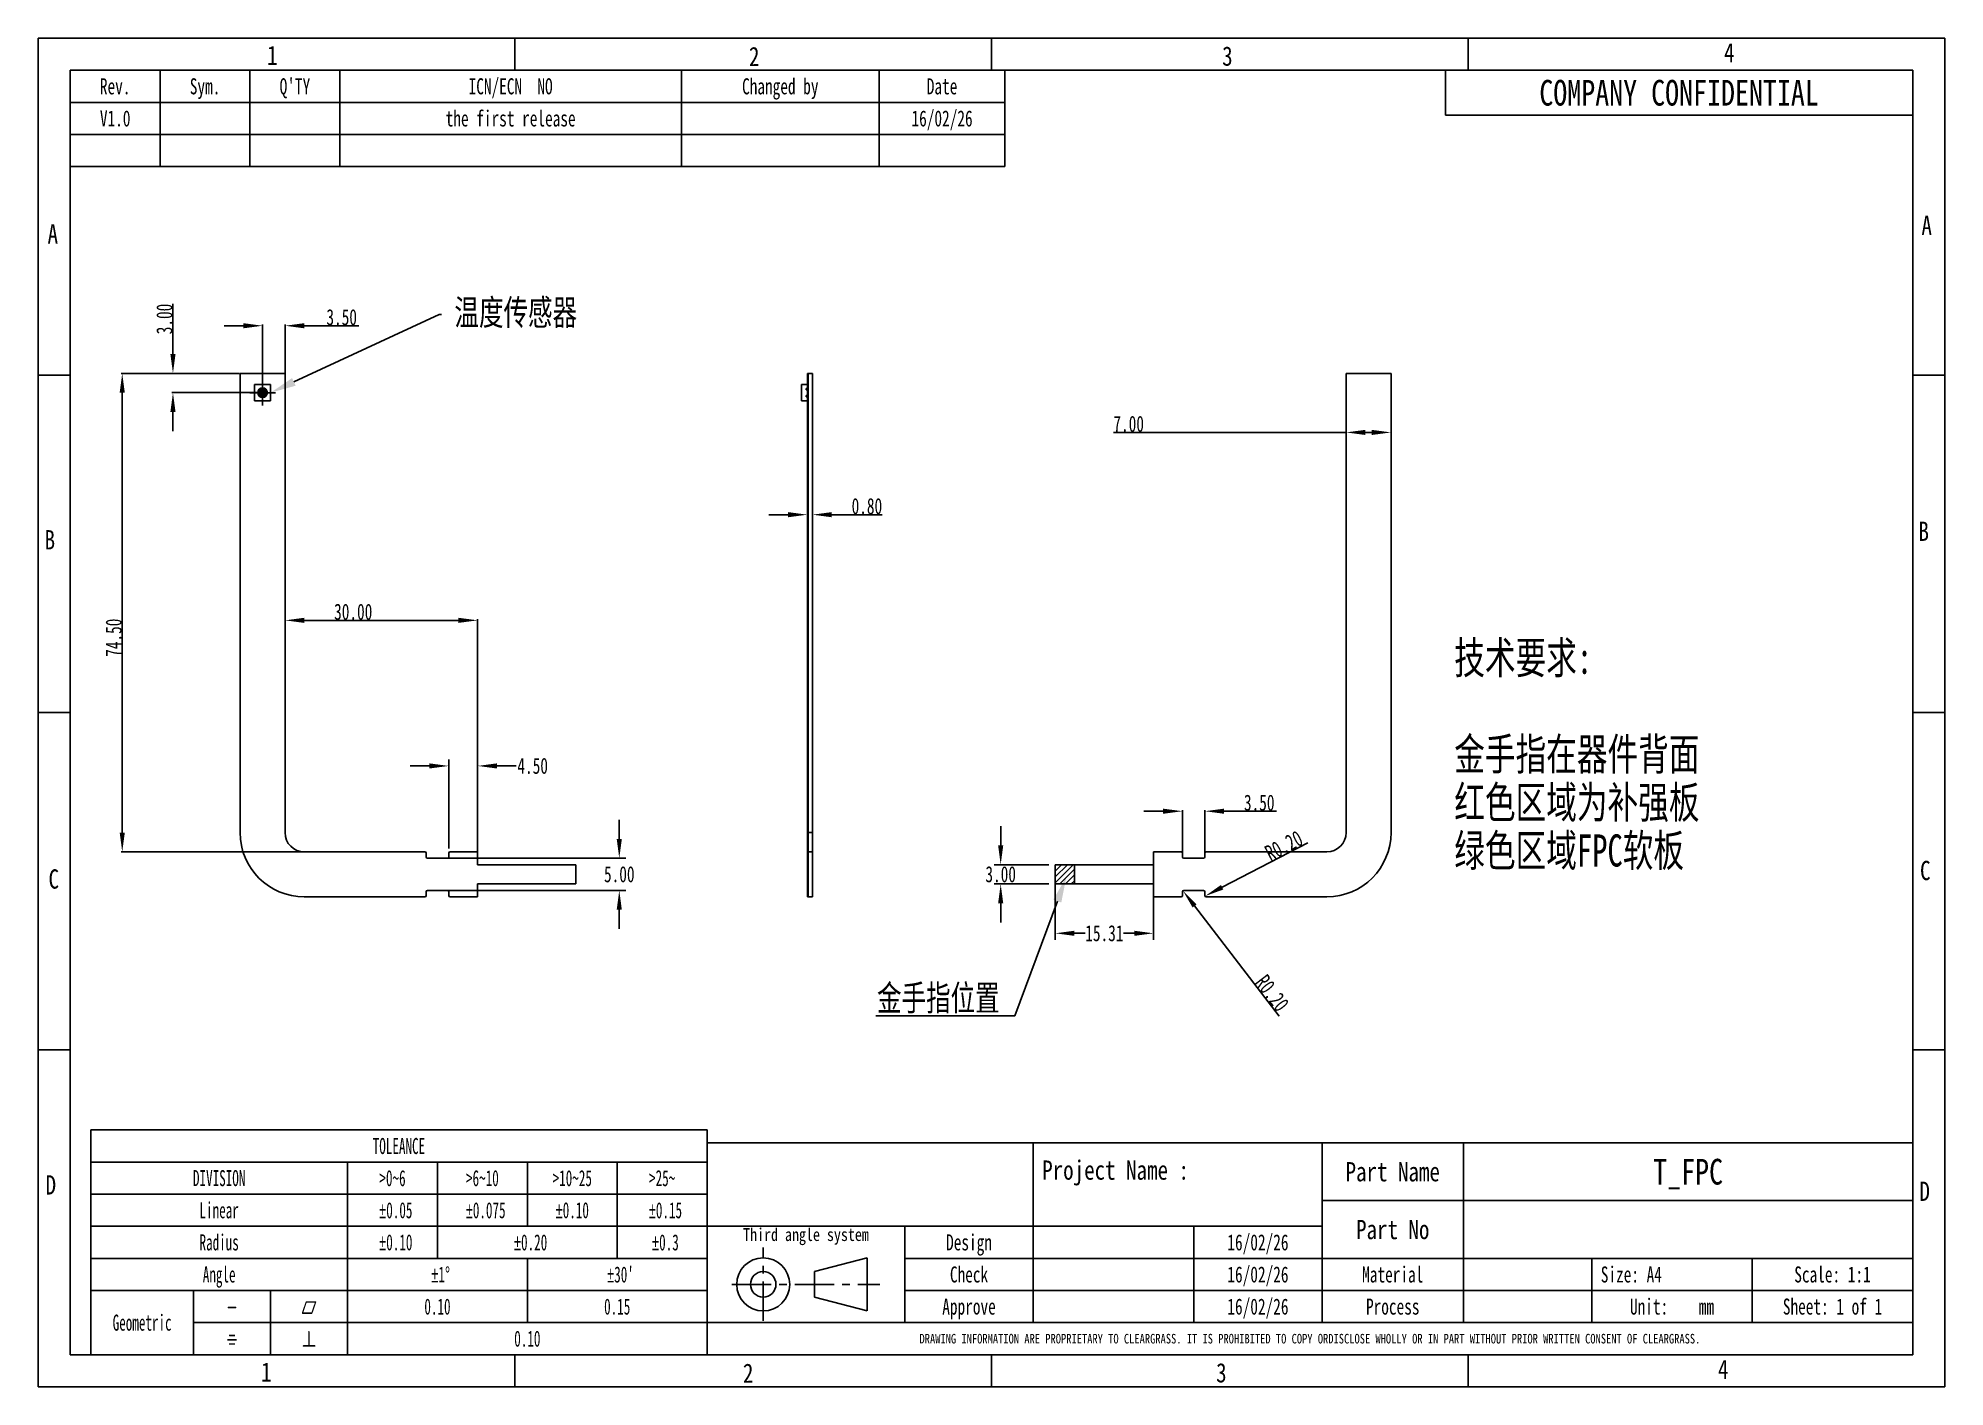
# Model space of a CAD drawing. Header units: millimetres. Extents: x 0 to 297, y 0 to 210.
import ezdxf
from ezdxf import colors
from ezdxf.entities.mleader import LeaderData, LeaderLine
from ezdxf.math import Vec2, Vec3

# ---------------------------------------------------------------- set-up
doc = ezdxf.new("R2010")
doc.units = ezdxf.units.MM
doc.header["$LTSCALE"] = 16.335
doc.header["$PDMODE"] = 3
doc.header["$PDSIZE"] = 8
doc.linetypes.add('CENTER', pattern=[0.6, 0.375, -0.075, 0.075, -0.075])
doc.layers.get('0').update_dxf_attribs({"linetype": 'CONTINUOUS'})
doc.layers.get('Defpoints').update_dxf_attribs({"linetype": 'CONTINUOUS'})
doc.layers.add('DEFAULT_1', color=7, linetype='CENTER')
doc.styles.get("Standard").update_dxf_attribs({"font": 'txt', "width": 0.7})
doc.styles.add('TEXTSTYLE_1', font='gdt', dxfattribs={"width": 0.8})
doc.styles.add('TEXTSTYLE_2', font='txt', dxfattribs={"width": 0.8})
doc.styles.add('TEXTSTYLE_3', font='txt', dxfattribs={"width": 0.6})
doc.styles.add('TEXTSTYLE_4', font='gdt', dxfattribs={"width": 0.6})
doc.dimstyles.new('DIMSTYLE_1', dxfattribs={"dimtxt": 2.5, "dimasz": 3, "dimexe": 0.18, "dimexo": 0.0625, "dimgap": 0.09, "dimtad": 1, "dimzin": 0, "dimdsep": 46, "dimtxsty": 'Standard', "dimblk": '_FILLED', "dimblk1": '_FILLED', "dimblk2": '_FILLED', "dimcen": 0.09, "dimadec": 0, "dimazin": 0, "dimtp": 0.0001, "dimtm": 0.0001, "dimtfac": 1, "dimtofl": 0, "dimtmove": 0, "dimatfit": 3, "dimldrblk": '_FILLED', "dimfxl": 1, "dimtolj": 1, "dimtzin": 0, "dimarcsym": 0})
doc.dimstyles.new('DIMSTYLE_2', dxfattribs={"dimtxt": 2.5, "dimasz": 3, "dimexe": 0.18, "dimexo": 0.0625, "dimgap": 0.09, "dimtad": 1, "dimzin": 0, "dimdsep": 46, "dimtxsty": 'Standard', "dimblk": '_FILLED', "dimblk1": '_FILLED', "dimblk2": '_FILLED', "dimcen": 0.09, "dimadec": 0, "dimazin": 0, "dimtp": 0.01, "dimtm": 0.01, "dimtfac": 1, "dimtofl": 0, "dimtmove": 0, "dimatfit": 3, "dimldrblk": '_FILLED', "dimfxl": 1, "dimtolj": 1, "dimtzin": 0, "dimarcsym": 0})
doc.dimstyles.new('DIMSTYLE_3', dxfattribs={"dimtxt": 2.5, "dimasz": 3, "dimexe": 0.18, "dimexo": 0.0625, "dimgap": 0.09, "dimtad": 1, "dimzin": 0, "dimdsep": 46, "dimtxsty": 'Standard', "dimblk": '_FILLED', "dimblk1": '_FILLED', "dimblk2": '_FILLED', "dimcen": 0.09, "dimadec": 0, "dimazin": 0, "dimtp": 0.01, "dimtm": 0.01, "dimtfac": 1, "dimtofl": 0, "dimtmove": 0, "dimatfit": 3, "dimldrblk": '_FILLED', "dimfxl": 1, "dimtolj": 1, "dimtzin": 0, "dimarcsym": 0})
doc.dimstyles.get("Standard").update_dxf_attribs({"dimtxt": 2.5, "dimasz": 3, "dimexe": 0.18, "dimexo": 0.0625, "dimgap": 0.09, "dimtad": 1, "dimzin": 0, "dimdsep": 46, "dimtxsty": 'Standard', "dimblk": '_FILLED', "dimblk1": '_FILLED', "dimblk2": '_FILLED', "dimcen": 0.09, "dimadec": 0, "dimazin": 0, "dimtol": 1, "dimtp": 0.01, "dimtm": 0.01, "dimtfac": 1, "dimtofl": 0, "dimtmove": 0, "dimatfit": 3, "dimldrblk": '_FILLED', "dimfxl": 1, "dimtolj": 1, "dimtzin": 0, "dimarcsym": 0})

# ---------------------------------------------------------------- blocks, each defined once
blk = doc.blocks.new('SYMBOL_33_BL0', base_point=(119.6, 16))
at = {"color": 7, "linetype": 'Continuous'}
for p, q in [((129.14, 20.09), (120.94, 17.95)), ((120.94, 17.95), (120.94, 13.97)), ((129.14, 20.09), (129.14, 11.83)), ((120.94, 13.97), (129.14, 11.83))]:
    blk.add_line(p, q, dxfattribs=at)
for radius in [4.13, 1.99]:
    blk.add_circle((112.94, 15.96), radius, dxfattribs=at)
at = {"layer": 'DEFAULT_1', "color": 2, "linetype": 'CENTER'}
for p, q in [((112.93, 10.29), (112.93, 21.71)), ((108.07, 15.96), (131.13, 15.96))]:
    blk.add_line(p, q, dxfattribs=at)
blk = doc.blocks.new('_FILLED')
at = {"color": 0, "linetype": 'ByBlock'}
blk.add_solid([(0, 0), (-1, 0.133), (-1, -0.133)], dxfattribs=at)
blk = doc.blocks.new('*D26')
at = {"color": 0, "linetype": 'Continuous', "lineweight": -2, "transparency": 16777216}
for p, q in [((21, 160.8), (21, 168.64)), ((31.39, 157.8), (20.82, 157.8)), ((34.89, 154.8), (20.82, 154.8)), ((21, 151.8), (21, 148.8))]:
    blk.add_line(p, q, dxfattribs=at)
at = {"layer": 'Defpoints', "color": 0, "linetype": 'Continuous', "transparency": 16777216}
for p in [(21, 157.8), (31.46, 157.8), (34.96, 154.8)]:
    blk.add_point(p, dxfattribs=at)
at = {"color": 0, "linetype": 'Continuous', "lineweight": -2, "transparency": 16777216, "xscale": 3, "yscale": 3, "zscale": 3}
for p, rotation in [((21, 157.8), 270), ((21, 154.8), 90)]:
    blk.add_blockref('_FILLED', p, dxfattribs=dict(at, rotation=rotation))
at = {"color": 0, "linetype": 'Continuous', "transparency": 16777216, "insert": (18.41, 163.89), "char_height": 2.5, "attachment_point": 1, "rotation": 90}
blk.add_mtext('\\A1;3.00', dxfattribs=at)
blk = doc.blocks.new('*D27')
at = {"color": 0, "linetype": 'Continuous', "lineweight": -2, "transparency": 16777216}
for p, q in [((31.96, 165.22), (28.96, 165.22)), ((34.96, 156.86), (34.96, 165.4)), ((38.46, 157.86), (38.46, 165.4)), ((41.46, 165.22), (49.95, 165.22))]:
    blk.add_line(p, q, dxfattribs=at)
at = {"layer": 'Defpoints', "color": 0, "linetype": 'Continuous', "transparency": 16777216}
for p in [(38.46, 165.22), (38.46, 157.8), (34.96, 156.8)]:
    blk.add_point(p, dxfattribs=at)
at = {"color": 0, "linetype": 'Continuous', "lineweight": -2, "transparency": 16777216, "xscale": 3, "yscale": 3, "zscale": 3}
blk.add_blockref('_FILLED', (34.96, 165.22), dxfattribs=at)
at = {"color": 0, "linetype": 'Continuous', "lineweight": -2, "transparency": 16777216, "xscale": 3, "yscale": 3, "zscale": 3, "rotation": 180}
blk.add_blockref('_FILLED', (38.46, 165.22), dxfattribs=at)
at = {"color": 0, "linetype": 'Continuous', "transparency": 16777216, "insert": (44.9, 167.81), "char_height": 2.5, "attachment_point": 1}
blk.add_mtext('\\A1;3.50', dxfattribs=at)
blk = doc.blocks.new('*D28')
at = {"color": 0, "linetype": 'Continuous', "lineweight": -2, "transparency": 16777216}
for p, q in [((119.82, 157.74), (119.82, 135.62)), ((120.62, 157.74), (120.62, 135.62)), ((116.82, 135.8), (113.82, 135.8)), ((123.62, 135.8), (131.47, 135.8))]:
    blk.add_line(p, q, dxfattribs=at)
at = {"layer": 'Defpoints', "color": 0, "linetype": 'Continuous', "transparency": 16777216}
for p in [(119.82, 157.8), (120.62, 157.8), (120.62, 135.8)]:
    blk.add_point(p, dxfattribs=at)
at = {"color": 0, "linetype": 'Continuous', "lineweight": -2, "transparency": 16777216, "xscale": 3, "yscale": 3, "zscale": 3}
blk.add_blockref('_FILLED', (119.82, 135.8), dxfattribs=at)
at = {"color": 0, "linetype": 'Continuous', "lineweight": -2, "transparency": 16777216, "xscale": 3, "yscale": 3, "zscale": 3, "rotation": 180}
blk.add_blockref('_FILLED', (120.62, 135.8), dxfattribs=at)
at = {"color": 0, "linetype": 'Continuous', "transparency": 16777216, "insert": (126.71, 138.39), "char_height": 2.5, "attachment_point": 1}
blk.add_mtext('\\A1;0.80', dxfattribs=at)
blk = doc.blocks.new('*D29')
at = {"color": 0, "linetype": 'Continuous', "lineweight": -2, "transparency": 16777216}
for p, q in [((175.23, 89.63), (172.23, 89.63)), ((178.23, 83.16), (178.23, 89.81)), ((181.73, 83.16), (181.73, 89.81)), ((184.73, 89.63), (192.87, 89.63))]:
    blk.add_line(p, q, dxfattribs=at)
at = {"layer": 'Defpoints', "color": 0, "linetype": 'Continuous', "transparency": 16777216}
for p in [(181.73, 89.63), (178.23, 83.1), (181.73, 83.1)]:
    blk.add_point(p, dxfattribs=at)
at = {"color": 0, "linetype": 'Continuous', "lineweight": -2, "transparency": 16777216, "xscale": 3, "yscale": 3, "zscale": 3}
blk.add_blockref('_FILLED', (178.23, 89.63), dxfattribs=at)
at = {"color": 0, "linetype": 'Continuous', "lineweight": -2, "transparency": 16777216, "xscale": 3, "yscale": 3, "zscale": 3, "rotation": 180}
blk.add_blockref('_FILLED', (181.73, 89.63), dxfattribs=at)
at = {"color": 0, "linetype": 'Continuous', "transparency": 16777216, "insert": (187.82, 92.22), "char_height": 2.5, "attachment_point": 1}
blk.add_mtext('\\A1;3.50', dxfattribs=at)
blk = doc.blocks.new('*D30')
at = {"color": 0, "linetype": 'Continuous', "lineweight": -2, "transparency": 16777216}
blk.add_line((197.78, 84.72), (184.42, 77.79), dxfattribs=at)
at = {"layer": 'Defpoints', "color": 0, "linetype": 'Continuous', "transparency": 16777216}
for p in [(181.76, 76.41), (181.93, 76.5)]:
    blk.add_point(p, dxfattribs=at)
at = {"color": 0, "linetype": 'Continuous', "lineweight": -2, "transparency": 16777216, "xscale": 3, "yscale": 3, "zscale": 3, "rotation": 207.4189613525185}
blk.add_blockref('_FILLED', (181.76, 76.41), dxfattribs=at)
at = {"color": 0, "linetype": 'Continuous', "transparency": 16777216, "insert": (190.81, 84.02), "char_height": 2.5, "attachment_point": 1, "rotation": 27.419}
blk.add_mtext('\\A1;R0.20', dxfattribs=at)
blk = doc.blocks.new('*D31')
at = {"color": 0, "linetype": 'Continuous', "lineweight": -2, "transparency": 16777216}
blk.add_line((193.32, 57.7), (180.14, 74.88), dxfattribs=at)
at = {"layer": 'Defpoints', "color": 0, "linetype": 'Continuous', "transparency": 16777216}
for p in [(178.31, 77.26), (178.43, 77.1)]:
    blk.add_point(p, dxfattribs=at)
at = {"color": 0, "linetype": 'Continuous', "lineweight": -2, "transparency": 16777216, "xscale": 3, "yscale": 3, "zscale": 3, "rotation": 127.4973600163786}
blk.add_blockref('_FILLED', (178.31, 77.26), dxfattribs=at)
at = {"color": 0, "linetype": 'Continuous', "transparency": 16777216, "insert": (191.41, 64.44), "char_height": 2.5, "attachment_point": 1, "rotation": 307.4974}
blk.add_mtext('\\A1;R0.20', dxfattribs=at)
blk = doc.blocks.new('*D34')
at = {"color": 0, "linetype": 'Continuous', "lineweight": -2, "transparency": 16777216}
for p, q in [((203.73, 157.74), (203.73, 148.43)), ((210.73, 157.74), (210.73, 148.43)), ((203.73, 148.61), (167.49, 148.61)), ((207.73, 148.61), (206.73, 148.61))]:
    blk.add_line(p, q, dxfattribs=at)
at = {"layer": 'Defpoints', "color": 0, "linetype": 'Continuous', "transparency": 16777216}
for p in [(203.73, 157.8), (210.73, 157.8), (210.73, 148.61)]:
    blk.add_point(p, dxfattribs=at)
at = {"color": 0, "linetype": 'Continuous', "lineweight": -2, "transparency": 16777216, "xscale": 3, "yscale": 3, "zscale": 3, "rotation": 180}
blk.add_blockref('_FILLED', (203.73, 148.61), dxfattribs=at)
at = {"color": 0, "linetype": 'Continuous', "lineweight": -2, "transparency": 16777216, "xscale": 3, "yscale": 3, "zscale": 3}
blk.add_blockref('_FILLED', (210.73, 148.61), dxfattribs=at)
at = {"color": 0, "linetype": 'Continuous', "transparency": 16777216, "insert": (172.25, 151.2), "char_height": 2.5, "attachment_point": 3}
blk.add_mtext('\\A1;7.00', dxfattribs=at)
blk = doc.blocks.new('*D35')
at = {"color": 0, "linetype": 'Continuous', "lineweight": -2, "transparency": 16777216}
for p, q in [((38.46, 86.36), (38.46, 119.53)), ((41.46, 119.35), (65.46, 119.35)), ((68.46, 83.36), (68.46, 119.53))]:
    blk.add_line(p, q, dxfattribs=at)
at = {"layer": 'Defpoints', "color": 0, "linetype": 'Continuous', "transparency": 16777216}
for p in [(68.46, 119.35), (38.46, 86.3), (68.46, 83.3)]:
    blk.add_point(p, dxfattribs=at)
at = {"color": 0, "linetype": 'Continuous', "lineweight": -2, "transparency": 16777216, "xscale": 3, "yscale": 3, "zscale": 3, "rotation": 180}
blk.add_blockref('_FILLED', (38.46, 119.35), dxfattribs=at)
at = {"color": 0, "linetype": 'Continuous', "lineweight": -2, "transparency": 16777216, "xscale": 3, "yscale": 3, "zscale": 3}
blk.add_blockref('_FILLED', (68.46, 119.35), dxfattribs=at)
at = {"color": 0, "linetype": 'Continuous', "transparency": 16777216, "insert": (49.08, 121.94), "char_height": 2.5, "attachment_point": 2}
blk.add_mtext('\\A1;30.00', dxfattribs=at)
blk = doc.blocks.new('*D36')
at = {"color": 0, "linetype": 'Continuous', "lineweight": -2, "transparency": 16777216}
for p, q in [((31.39, 157.8), (12.92, 157.8)), ((13.1, 154.8), (13.1, 86.3)), ((41.39, 83.3), (12.92, 83.3))]:
    blk.add_line(p, q, dxfattribs=at)
at = {"layer": 'Defpoints', "color": 0, "linetype": 'Continuous', "transparency": 16777216}
for p in [(31.46, 157.8), (13.1, 83.3), (41.46, 83.3)]:
    blk.add_point(p, dxfattribs=at)
at = {"color": 0, "linetype": 'Continuous', "lineweight": -2, "transparency": 16777216, "xscale": 3, "yscale": 3, "zscale": 3}
for p, rotation in [((13.1, 157.8), 90), ((13.1, 83.3), 270)]:
    blk.add_blockref('_FILLED', p, dxfattribs=dict(at, rotation=rotation))
at = {"color": 0, "linetype": 'Continuous', "transparency": 16777216, "insert": (10.51, 116.64), "char_height": 2.5, "attachment_point": 2, "rotation": 90}
blk.add_mtext('\\A1;74.50', dxfattribs=at)
blk = doc.blocks.new('*D38')
at = {"color": 2, "lineweight": -2, "transparency": 16777216}
for p, q in [((149.93, 84.3), (149.93, 87.3)), ((157.42, 81.3), (148.93, 81.3)), ((157.42, 78.3), (148.93, 78.3)), ((149.93, 75.3), (149.93, 72.3))]:
    blk.add_line(p, q, dxfattribs=at)
at = {"layer": 'Defpoints', "color": 0, "transparency": 16777216}
for p in [(158.42, 81.3), (149.93, 78.3), (158.42, 78.3)]:
    blk.add_point(p, dxfattribs=at)
at = {"color": 2, "lineweight": -2, "transparency": 16777216, "xscale": 3, "yscale": 3, "zscale": 3}
for p, rotation in [((149.93, 81.3), 270), ((149.93, 78.3), 90)]:
    blk.add_blockref('_FILLED', p, dxfattribs=dict(at, rotation=rotation))
at = {"color": 2, "transparency": 16777216, "insert": (149.93, 79.8), "char_height": 2.5, "attachment_point": 5}
blk.add_mtext('\\A1;3.00', dxfattribs=at)
blk = doc.blocks.new('*D39')
at = {"color": 2, "lineweight": -2, "transparency": 16777216}
for p, q in [((60.96, 96.68), (57.96, 96.68)), ((63.96, 83.8), (63.96, 97.68)), ((68.46, 83.8), (68.46, 97.68)), ((71.46, 96.68), (74.46, 96.68))]:
    blk.add_line(p, q, dxfattribs=at)
at = {"layer": 'Defpoints', "color": 0, "transparency": 16777216}
for p in [(68.46, 96.68), (63.96, 82.8), (68.46, 82.8)]:
    blk.add_point(p, dxfattribs=at)
at = {"color": 2, "lineweight": -2, "transparency": 16777216, "xscale": 3, "yscale": 3, "zscale": 3}
blk.add_blockref('_FILLED', (63.96, 96.68), dxfattribs=at)
at = {"color": 2, "lineweight": -2, "transparency": 16777216, "xscale": 3, "yscale": 3, "zscale": 3, "rotation": 180}
blk.add_blockref('_FILLED', (68.46, 96.68), dxfattribs=at)
at = {"color": 2, "transparency": 16777216, "insert": (77.03, 96.68), "char_height": 2.5, "attachment_point": 5}
blk.add_mtext('\\A1;4.50', dxfattribs=at)
blk = doc.blocks.new('*D40')
at = {"color": 2, "lineweight": -2, "transparency": 16777216}
for p, q in [((90.52, 85.3), (90.52, 88.3)), ((63.21, 82.3), (91.52, 82.3)), ((63.21, 77.3), (91.52, 77.3)), ((90.52, 74.3), (90.52, 71.3))]:
    blk.add_line(p, q, dxfattribs=at)
at = {"layer": 'Defpoints', "color": 0, "transparency": 16777216}
for p in [(62.21, 82.3), (62.21, 77.3), (90.52, 77.3)]:
    blk.add_point(p, dxfattribs=at)
at = {"color": 2, "lineweight": -2, "transparency": 16777216, "xscale": 3, "yscale": 3, "zscale": 3}
for p, rotation in [((90.52, 82.3), 270), ((90.52, 77.3), 90)]:
    blk.add_blockref('_FILLED', p, dxfattribs=dict(at, rotation=rotation))
at = {"color": 2, "transparency": 16777216, "insert": (90.52, 79.8), "char_height": 2.5, "attachment_point": 5}
blk.add_mtext('\\A1;5.00', dxfattribs=at)
blk = doc.blocks.new('*D41')
at = {"color": 2, "lineweight": -2, "transparency": 16777216}
for p, q in [((158.42, 78.8), (158.42, 69.62)), ((173.73, 78.8), (173.73, 69.62)), ((161.42, 70.62), (163.07, 70.62)), ((170.73, 70.62), (169.08, 70.62))]:
    blk.add_line(p, q, dxfattribs=at)
at = {"layer": 'Defpoints', "color": 0, "transparency": 16777216}
for p in [(158.42, 79.8), (173.73, 79.8), (173.73, 70.62)]:
    blk.add_point(p, dxfattribs=at)
at = {"color": 2, "lineweight": -2, "transparency": 16777216, "xscale": 3, "yscale": 3, "zscale": 3, "rotation": 180}
blk.add_blockref('_FILLED', (158.42, 70.62), dxfattribs=at)
at = {"color": 2, "lineweight": -2, "transparency": 16777216, "xscale": 3, "yscale": 3, "zscale": 3}
blk.add_blockref('_FILLED', (173.73, 70.62), dxfattribs=at)
at = {"color": 2, "transparency": 16777216, "insert": (166.08, 70.62), "char_height": 2.5, "attachment_point": 5}
blk.add_mtext('\\A1;15.31', dxfattribs=at)

msp = doc.modelspace()

# ---------------------------------------------------------------- hatches: boundary and pattern name
h = msp.add_hatch()
h.set_pattern_fill('ANSI31', color=256, scale=0.2)
h.paths.add_polyline_path([(161.419, 81.298), (158.419, 81.298), (158.419, 78.298), (161.419, 78.298)])

# ---------------------------------------------------------------- linework, layer by layer
at = {"color": 2, "linetype": 'Continuous'}
for p, q in [((0, 0), (0, 210)), ((0, 210), (297, 210)), ((297, 0), (297, 210)), ((5, 205), (150.6, 205)), ((5, 205), (5, 190)), ((19, 205), (19, 190)), ((33, 205), (33, 190)), ((47, 205), (47, 190)), ((100.2, 205), (100.2, 190)), ((131, 205), (131, 190)), ((150.6, 205), (150.6, 190)), ((219.2, 205), (292, 205)), ((219.2, 205), (219.2, 198)), ((292, 205), (292, 198)), ((5, 200), (150.6, 200)), ((219.2, 198), (292, 198)), ((5, 195), (150.6, 195)), ((5, 190), (150.6, 190)), ((0, 157.5), (5, 157.5)), ((292, 157.5), (297, 157.5)), ((0, 105), (5, 105)), ((292, 105), (297, 105)), ((0, 52.5), (5, 52.5)), ((292, 52.5), (297, 52.5)), ((8.2, 40), (104.2, 40)), ((8.2, 40), (8.2, 5)), ((104.2, 40), (104.2, 5)), ((104.2, 38), (292, 38)), ((104.2, 38), (104.2, 5)), ((155, 38), (155, 10)), ((200, 38), (200, 10)), ((222, 38), (222, 10)), ((292, 38), (292, 5)), ((8.2, 35), (104.2, 35)), ((48.2, 35), (48.2, 5)), ((62.2, 35), (62.2, 20)), ((76.2, 35), (76.2, 25)), ((90.2, 35), (90.2, 20)), ((8.2, 30), (104.2, 30)), ((200, 29), (292, 29)), ((8.2, 25), (104.2, 25)), ((104.2, 25), (200, 25)), ((135, 25), (135, 10)), ((180, 25), (180, 10)), ((8.2, 20), (104.2, 20)), ((76.2, 20), (76.2, 10)), ((135, 20), (292, 20)), ((242, 20), (242, 10)), ((267, 20), (267, 10)), ((8.2, 15), (104.2, 15)), ((24.2, 15), (24.2, 5)), ((36.2, 15), (36.2, 5)), ((135, 15), (292, 15)), ((24.2, 10), (104.2, 10)), ((104.2, 10), (292, 10)), ((8.2, 5), (104.2, 5)), ((104.2, 5), (292, 5)), ((0, 0), (297, 0))]:
    msp.add_line(p, q, dxfattribs=at)
at = {"color": 7, "linetype": 'Continuous'}
for p, q in [((74.25, 205), (74.25, 210)), ((148.5, 205), (148.5, 210)), ((222.75, 205), (222.75, 210)), ((5, 205), (5, 5)), ((5, 205), (292, 205)), ((292, 205), (292, 5)), ((120.621, 157.798), (119.821, 157.798)), ((119.921, 76.298), (119.921, 157.798)), ((120.621, 76.298), (120.621, 157.798)), ((33.706, 155.248), (33.706, 155.448)), ((33.706, 155.448), (33.707, 155.448)), ((33.707, 155.248), (33.706, 155.248)), ((33.707, 156.048), (33.707, 153.548)), ((36.207, 156.048), (33.707, 156.048)), ((34.082, 156.048), (34.082, 156.049)), ((34.082, 156.049), (34.332, 156.049)), ((34.332, 156.049), (34.332, 156.048)), ((34.582, 156.048), (34.582, 156.049)), ((34.582, 156.049), (34.832, 156.049)), ((34.832, 156.049), (34.832, 156.048)), ((35.082, 156.048), (35.082, 156.049)), ((35.082, 156.049), (35.332, 156.049)), ((35.332, 156.049), (35.332, 156.048)), ((35.582, 156.048), (35.582, 156.049)), ((35.582, 156.049), (35.832, 156.049)), ((35.832, 156.049), (35.832, 156.048)), ((36.207, 156.048), (36.207, 153.548)), ((36.207, 155.448), (36.208, 155.448)), ((36.208, 155.248), (36.207, 155.248)), ((36.208, 155.448), (36.208, 155.248)), ((118.921, 156.048), (118.921, 153.548)), ((119.821, 156.048), (118.921, 156.048)), ((119.621, 156.049), (119.621, 156.048)), ((119.621, 156.049), (119.821, 156.049)), ((119.621, 155.448), (119.621, 155.248)), ((119.721, 155.448), (119.621, 155.448)), ((119.721, 155.248), (119.621, 155.248)), ((119.721, 155.448), (119.721, 155.248)), ((33.706, 154.148), (33.706, 154.348)), ((33.706, 154.348), (33.707, 154.348)), ((33.707, 154.148), (33.706, 154.148)), ((36.207, 153.548), (33.707, 153.548)), ((34.082, 153.547), (34.082, 153.548)), ((34.332, 153.547), (34.082, 153.547)), ((34.332, 153.548), (34.332, 153.547)), ((34.582, 153.547), (34.582, 153.548)), ((34.832, 153.547), (34.582, 153.547)), ((34.832, 153.548), (34.832, 153.547)), ((35.082, 153.547), (35.082, 153.548)), ((35.332, 153.547), (35.082, 153.547)), ((35.332, 153.548), (35.332, 153.547)), ((35.582, 153.547), (35.582, 153.548)), ((35.832, 153.547), (35.582, 153.547)), ((35.832, 153.548), (35.832, 153.547)), ((36.207, 154.348), (36.208, 154.348)), ((36.208, 154.148), (36.207, 154.148)), ((36.208, 154.348), (36.208, 154.148)), ((119.821, 153.548), (118.921, 153.548)), ((119.621, 154.348), (119.621, 154.148)), ((119.721, 154.348), (119.621, 154.348)), ((119.721, 154.148), (119.621, 154.148)), ((119.621, 153.548), (119.621, 153.547)), ((119.621, 153.547), (119.821, 153.547)), ((119.721, 154.348), (119.721, 154.148)), ((120.621, 86.298), (119.821, 86.298)), ((120.621, 83.298), (119.821, 83.298)), ((119.921, 81.298), (119.821, 81.298)), ((119.921, 78.298), (119.821, 78.298)), ((120.621, 76.298), (119.821, 76.298)), ((5, 5), (292, 5)), ((74.25, 0), (74.25, 5)), ((148.5, 0), (148.5, 5)), ((222.75, 0), (222.75, 5))]:
    msp.add_line(p, q, dxfattribs=at)
at = {"color": 3, "linetype": 'Continuous'}
for p, q in [((31.457, 157.798), (31.457, 86.298)), ((38.457, 157.798), (31.457, 157.798)), ((38.457, 86.298), (38.457, 157.798)), ((119.821, 83.31), (119.821, 157.798)), ((60.257, 83.298), (41.457, 83.298)), ((68.457, 83.298), (64.157, 83.298)), ((68.457, 81.298), (68.457, 83.298)), ((119.821, 76.298), (119.821, 83.298)), ((60.457, 82.498), (60.457, 83.098)), ((63.757, 82.298), (60.657, 82.298)), ((63.957, 83.098), (63.957, 82.498)), ((68.457, 81.298), (83.771, 81.298)), ((83.771, 81.298), (83.771, 78.298)), ((158.419, 81.298), (173.733, 81.298)), ((158.419, 81.298), (158.419, 78.298)), ((60.657, 77.298), (63.757, 77.298)), ((68.457, 78.298), (83.771, 78.298)), ((68.457, 76.298), (68.457, 78.298)), ((158.419, 78.298), (173.733, 78.298)), ((41.457, 76.298), (60.257, 76.298)), ((60.457, 76.498), (60.457, 77.098)), ((63.957, 77.098), (63.957, 76.498)), ((64.157, 76.298), (68.457, 76.298))]:
    msp.add_line(p, q, dxfattribs=at)
at = {"color": 1, "linetype": 'Continuous'}
for p, q in [((203.733, 86.298), (203.733, 157.798)), ((203.733, 157.798), (210.733, 157.798)), ((210.733, 157.798), (210.733, 86.298)), ((173.733, 83.298), (178.033, 83.298)), ((173.733, 76.298), (173.733, 83.298)), ((181.933, 83.298), (200.733, 83.298)), ((178.233, 83.098), (178.233, 82.498)), ((178.433, 82.298), (181.533, 82.298)), ((181.733, 82.498), (181.733, 83.098)), ((181.533, 77.298), (178.433, 77.298)), ((178.033, 76.298), (173.733, 76.298)), ((178.233, 77.098), (178.233, 76.498)), ((181.733, 76.498), (181.733, 77.098)), ((200.733, 76.298), (181.933, 76.298))]:
    msp.add_line(p, q, dxfattribs=at)
at = {"color": 40, "linetype": 'Continuous'}
msp.add_line((161.419, 78.298), (161.419, 81.298), dxfattribs=at)
at = {"color": 7, "linetype": 'Continuous'}
for radius in [0.75, 0.609, 0.426, 0.284]:
    msp.add_circle((34.957, 154.798), radius, dxfattribs=at)
at = {"color": 3, "linetype": 'Continuous'}
for centre, radius, start, end in [((41.457, 86.298), 10, 180, 270), ((41.457, 86.298), 3, 180, 270), ((60.257, 83.098), 0.2, 0, 90), ((64.157, 83.098), 0.2, 90, 180), ((60.657, 82.498), 0.2, 180, 270), ((63.757, 82.498), 0.2, 270, 0), ((60.657, 77.098), 0.2, 90, 180), ((63.757, 77.098), 0.2, 0, 90), ((60.257, 76.498), 0.2, 270, 0), ((64.157, 76.498), 0.2, 180, 270)]:
    msp.add_arc(centre, radius, start, end, dxfattribs=at)
at = {"color": 1, "linetype": 'Continuous'}
for centre, radius, start, end in [((200.733, 86.298), 10, 270, 0), ((200.733, 86.298), 3, 270, 0), ((178.033, 83.098), 0.2, 0, 90), ((181.933, 83.098), 0.2, 90, 180), ((178.433, 82.498), 0.2, 180, 270), ((181.533, 82.498), 0.2, 270, 0), ((178.433, 77.098), 0.2, 90, 180), ((181.533, 77.098), 0.2, 0, 90), ((178.033, 76.498), 0.2, 270, 0), ((181.933, 76.498), 0.2, 180, 270)]:
    msp.add_arc(centre, radius, start, end, dxfattribs=at)
at = {"layer": 'DEFAULT_1', "color": 1, "linetype": 'CENTER'}
for q in [(32.957, 154.798), (34.957, 156.798), (34.957, 152.798), (36.957, 154.798)]:
    msp.add_line((34.957, 154.798), q, dxfattribs=at)

# ---------------------------------------------------------------- block references
at = {"color": 2, "linetype": 'Continuous'}
msp.add_blockref('SYMBOL_33_BL0', (119.6, 16), dxfattribs=at)

# ---------------------------------------------------------------- texts
at = {"color": 2, "linetype": 'Continuous', "line_spacing_factor": 0.9}
for s, insert, char_height, width, attachment_point, style in [('1', (35.662, 208.827), 3, 2.4, 1, 'TEXTSTYLE_2'), ('2', (110.721, 208.641), 3, 2.4, 1, 'TEXTSTYLE_2'), ('3', (184.428, 208.711), 3, 2.4, 1, 'TEXTSTYLE_2'), ('4', (262.593, 209.245), 3, 2.4, 1, 'TEXTSTYLE_2'), ('COMPANY CONFIDENTIAL', (255.6, 203.5), 4, 64, 2, 'TEXTSTYLE_2'), ('A', (293.354, 182.348), 3, 2.4, 1, 'TEXTSTYLE_2'), ('A', (1.47, 181.021), 3, 2.4, 1, 'TEXTSTYLE_2'), ('B', (292.893, 134.718), 3, 2.4, 1, 'TEXTSTYLE_2'), ('B', (1.009, 133.391), 3, 2.4, 1, 'TEXTSTYLE_2'), ('C', (1.621, 80.578), 3, 2.4, 1, 'TEXTSTYLE_2'), ('C', (293.135, 81.906), 3, 2.4, 1, 'TEXTSTYLE_2'), ('TOLEANCE', (56.2, 38.75), 2.5, 12, 2, 'TEXTSTYLE_3'), ('D', (1.16, 32.948), 3, 2.4, 1, 'TEXTSTYLE_2'), ('DIVISION', (28.2, 33.75), 2.5, 12, 2, 'TEXTSTYLE_3'), ('>0~6 ', (55.2, 33.75), 2.5, 7.5, 2, 'TEXTSTYLE_3'), ('>6~10', (69.2, 33.75), 2.5, 7.5, 2, 'TEXTSTYLE_3'), ('>10~25', (83.2, 33.75), 2.5, 9, 2, 'TEXTSTYLE_3'), ('>25~', (97.2, 33.75), 2.5, 6, 2, 'TEXTSTYLE_3'), ('Project Name :\\P                  ', (156.4, 35.25), 3, 43.2, 1, 'TEXTSTYLE_2'), ('Part Name', (211, 35), 3, 21.6, 2, 'TEXTSTYLE_2'), ('T_FPC', (257, 35.5), 4, 16, 2, 'TEXTSTYLE_2'), ('D', (293.044, 31.96), 3, 2.4, 1, 'TEXTSTYLE_2'), ('Linear', (28.2, 28.75), 2.5, 9, 2, 'TEXTSTYLE_3'), (' \\Fgdt;{\\Fgdt;`}\\Ftxt;0.05', (55.2, 28.75), 2.5, 10.41667, 2, 'TEXTSTYLE_3'), (' \\Fgdt;{\\Fgdt;`}\\Ftxt;0.075', (69.2, 28.75), 2.5, 11.91667, 2, 'TEXTSTYLE_3'), ('{\\Fgdt;`}\\Ftxt;0.10 ', (83.2, 28.75), 2.5, 10.41667, 2, 'TEXTSTYLE_4'), (' \\Fgdt;{\\Fgdt;`}\\Ftxt;0.15', (97.2, 28.75), 2.5, 10.41667, 2, 'TEXTSTYLE_3'), ('Radius', (28.2, 23.75), 2.5, 9, 2, 'TEXTSTYLE_3'), ('Third angle system', (119.6, 24.71), 2, 28.8, 2, 'TEXTSTYLE_2'), ('Part No', (211, 26), 3, 16.8, 2, 'TEXTSTYLE_2'), (' \\Fgdt;{\\Fgdt;`}\\Ftxt;0.10', (55.2, 23.75), 2.5, 10.41667, 2, 'TEXTSTYLE_3'), (' \\Fgdt;{\\Fgdt;`}\\Ftxt;0.20', (76.2, 23.75), 2.5, 10.41667, 2, 'TEXTSTYLE_3'), (' \\Fgdt;{\\Fgdt;`}\\Ftxt;0.3', (97.2, 23.75), 2.5, 8.91667, 2, 'TEXTSTYLE_3'), ('Angle', (28.2, 18.75), 2.5, 7.5, 2, 'TEXTSTYLE_3'), (' \\Fgdt;{\\Fgdt;`}\\Ftxt;1\\Fgdt;{\\Fgdt;~}', (62.2, 18.75), 2.5, 7.58333, 2, 'TEXTSTYLE_3'), (" \\Fgdt;{\\Fgdt;`}\\Ftxt;30'", (90.2, 18.75), 2.5, 8.91667, 2, 'TEXTSTYLE_3'), ('{\\Fgdt;u}\\Ftxt; ', (30.2, 13.75), 2.5, 7.54167, 2, 'TEXTSTYLE_4'), ('{\\Fgdt;c}', (42.2, 13.75), 2.5, 6.14583, 2, 'TEXTSTYLE_1'), ('0.10', (62.2, 13.75), 2.5, 6, 2, 'TEXTSTYLE_3'), ('0.15', (90.2, 13.75), 2.5, 6, 2, 'TEXTSTYLE_3'), ('Geometric', (16.2, 11.25), 2.5, 13.5, 2, 'TEXTSTYLE_3'), ('{\\Fgdt;i}', (30.2, 8.75), 2.5, 6.04167, 2, 'TEXTSTYLE_4'), ('{\\Fgdt;b}', (42.2, 8.75), 2.5, 6.04167, 2, 'TEXTSTYLE_1'), ('0.10', (76.2, 8.75), 2.5, 6, 2, 'TEXTSTYLE_3'), ('DRAWING INFORMATION ARE PROPRIETARY TO CLEARGRASS. IT IS PROHIBITED TO COPY ORDISCLOSE WHOLLY OR IN PART WITHOUT PRIOR WRITTEN CONSENT OF CLEARGRASS.', (198.1, 8.25), 1.5, 178.8, 2, 'TEXTSTYLE_2'), ('1', (34.722, 3.812), 3, 2.4, 1, 'TEXTSTYLE_2'), ('2', (109.781, 3.626), 3, 2.4, 1, 'TEXTSTYLE_2'), ('3', (183.488, 3.696), 3, 2.4, 1, 'TEXTSTYLE_2'), ('4', (261.653, 4.23), 3, 2.4, 1, 'TEXTSTYLE_2')]:
    msp.add_mtext(s, dxfattribs=dict(at, insert=insert, char_height=char_height, width=width, attachment_point=attachment_point, style=style))
for s, insert, char_height, width, attachment_point in [('Rev.', (12, 203.75), 2.5, 7, 2), ('Sym.', (26, 203.75), 2.5, 7, 2), ("Q'TY", (40, 203.75), 2.5, 7, 2), ('ICN/ECN  NO', (73.6, 203.75), 2.5, 19.25, 2), ('Changed by', (115.6, 203.75), 2.5, 17.5, 2), ('Date', (140.8, 203.75), 2.5, 7, 2), ('V1.0 ', (12, 198.75), 2.5, 8.75, 2), ('the first release', (73.6, 198.75), 2.5, 29.75, 2), ('16/02/26 ', (140.8, 198.75), 2.5, 15.75, 2), ('{\\fSimSun|b0|i0|c134|p2;技术要求}:\\P \\P{\\fSimSun|b0|i0|c134|p2;金手指在器件背面\\P红色区域为补强板\\P绿色区域FPC软板}', (220.584, 116.025), 5, 60.62028, 1), ('Design', (145, 23.75), 2.5, 10.5, 2), ('16/02/26 ', (190, 23.75), 2.5, 15.75, 2), ('Check', (145, 18.75), 2.5, 8.75, 2), ('16/02/26  ', (190, 18.75), 2.5, 17.5, 2), ('Material', (211, 18.75), 2.5, 14, 2), ('Size: A4', (243.4, 18.75), 2.5, 14, 1), ('Scale: 1:1', (279.5, 18.75), 2.5, 17.5, 2), ('Approve', (145, 13.75), 2.5, 12.25, 2), ('16/02/26  ', (190, 13.75), 2.5, 17.5, 2), ('Process', (211, 13.75), 2.5, 12.25, 2), ('Unit:    mm', (254.5, 13.75), 2.5, 19.25, 2), ('Sheet: 1 of 1', (279.5, 13.75), 2.5, 22.75, 2)]:
    msp.add_mtext(s, dxfattribs=dict(at, insert=insert, char_height=char_height, width=width, attachment_point=attachment_point))

# ---------------------------------------------------------------- dimensions: what is measured, and where the dimension line sits
at = {"color": 2, "linetype": 'Continuous'}
for base, p1, p2, angle, dimstyle, picture, middle in [((21.002, 157.798), (34.957, 154.798), (31.457, 157.798), 90, 'DIMSTYLE_1', '*D26', (21.002, 166.221)), ((13.096, 83.298), (31.457, 157.798), (41.457, 83.298), 270, 'DIMSTYLE_2', '*D36', (13.096, 116.637))]:
    dim = msp.add_linear_dim(base=base, p1=p1, p2=p2, angle=angle, dimstyle=dimstyle, dxfattribs=at)
    dim.commit()
    dim.dimension.update_dxf_attribs({"geometry": picture, "text_midpoint": middle, "dimtype": 160})
for base, p1, p2, dimstyle, picture, middle in [((38.457, 165.217), (34.957, 156.798), (38.457, 157.798), 'DIMSTYLE_1', '*D27', (47.384, 165.217)), ((120.621, 135.801), (119.821, 157.798), (120.621, 157.798), 'DIMSTYLE_2', '*D28', (129.044, 135.801)), ((210.733, 148.606), (203.733, 157.798), (210.733, 157.798), 'DIMSTYLE_2', '*D34', (169.913, 148.606)), ((68.457, 119.35), (38.457, 86.298), (68.457, 83.298), 'DIMSTYLE_2', '*D35', (49.082, 119.35)), ((181.733, 89.631), (178.233, 83.098), (181.733, 83.098), 'DIMSTYLE_2', '*D29', (190.303, 89.631))]:
    dim = msp.add_linear_dim(base=base, p1=p1, p2=p2, dimstyle=dimstyle, dxfattribs=at)
    dim.commit()
    dim.dimension.update_dxf_attribs({"geometry": picture, "text_midpoint": middle, "dimtype": 160})
dim = msp.add_linear_dim(base=(68.457, 96.682), p1=(63.957, 82.798), p2=(68.457, 82.798), dimstyle='Standard', override={"dimexe": 1, "dimexo": 1, "dimtad": 0, "dimtih": 1, "dimtoh": 1, "dimcen": 2.673, "dimclrd": 2, "dimclre": 2, "dimclrt": 2, "dimtol": 0})
dim.commit()
dim.dimension.update_dxf_attribs({"geometry": '*D39', "text_midpoint": (77.026, 96.682), "dimtype": 160})
dim = msp.add_linear_dim(base=(90.522, 77.298), p1=(62.207, 82.298), p2=(62.207, 77.298), angle=90, dimstyle='Standard', override={"dimexe": 1, "dimexo": 1, "dimtad": 0, "dimtih": 1, "dimtoh": 1, "dimcen": 2.673, "dimclrd": 2, "dimclre": 2, "dimclrt": 2, "dimtol": 0})
dim.commit()
dim.dimension.update_dxf_attribs({"geometry": '*D40', "text_midpoint": (90.522, 79.798), "dimtype": 160})
dim = msp.add_linear_dim(base=(149.931, 78.298), p1=(158.419, 81.298), p2=(158.419, 78.298), angle=90, dimstyle='Standard', override={"dimexe": 1, "dimexo": 1, "dimtad": 0, "dimtih": 1, "dimtoh": 1, "dimcen": 2.673, "dimclrd": 2, "dimclre": 2, "dimclrt": 2, "dimtol": 0})
dim.commit()
dim.dimension.update_dxf_attribs({"geometry": '*D38', "text_midpoint": (149.931, 79.798)})
for center, mpoint, picture, middle in [((181.933, 76.498), (181.756, 76.406), '*D30', (194.85, 83.199)), ((178.433, 77.098), (178.312, 77.257), '*D31', (191.309, 60.316))]:
    dim = msp.add_radius_dim(center=center, mpoint=mpoint, dimstyle='DIMSTYLE_3', dxfattribs=at)
    dim.commit()
    dim.dimension.update_dxf_attribs({"geometry": picture, "text_midpoint": middle, "dimtype": 164})
dim = msp.add_linear_dim(base=(173.733, 70.618), p1=(158.419, 79.798), p2=(173.733, 79.798), dimstyle='Standard', override={"dimexe": 1, "dimexo": 1, "dimtad": 0, "dimtih": 1, "dimtoh": 1, "dimcen": 2.673, "dimclrd": 2, "dimclre": 2, "dimclrt": 2, "dimtol": 0})
dim.commit()
dim.dimension.update_dxf_attribs({"geometry": '*D41', "text_midpoint": (166.076, 70.618)})

# ---------------------------------------------------------------- leaders
ml = msp.add_multileader_mtext('Standard')
ml.set_content('{\\fSimSun|b0|i0|c134|p2;温度传感器}', color=256)
ml.set_leader_properties()
ml.build(insert=Vec2(0, 0))
ml.multileader.update_dxf_attribs({"text_right_attachment_type": 6, "dogleg_length": 0.36})
ctx = ml.context
ctx.base_point, ctx.plane_origin = Vec3(62.852, 166.962), Vec3(64.852, 169.306)
ctx.right_attachment = 6
notes = []
notes.append((ctx, [(0, (1, 1, 0), (62.492, 166.962), (1, 0), 0.36, [(0, [(36.207, 154.798)], 0, [])])]))
ctx.mtext.insert, ctx.mtext.width, ctx.mtext.defined_height, ctx.mtext.flow_direction = Vec3(64.852, 169.306), 34.23408, 9.247, 5
ml = msp.add_multileader_mtext('Standard')
ml.set_content('{\\fSimSun|b0|i0|c134|p2;金手指位置}', color=256)
ml.set_leader_properties()
ml.build(insert=Vec2(0, 0))
ml.multileader.update_dxf_attribs({"text_right_attachment_type": 6, "dogleg_length": 0.36})
ctx = ml.context
ctx.base_point, ctx.plane_origin = Vec3(128.185, 60.287), Vec3(134.183, 62.564)
ctx.right_attachment, ctx.text_align_type = 6, 2
notes.append((ctx, [(0, (1, 1, 0), (152.129, 57.764), (-1, 0), 0.36, [(0, [(160.148, 79.389)], 0, [])])]))
ctx.mtext.insert, ctx.mtext.width, ctx.mtext.defined_height, ctx.mtext.alignment, ctx.mtext.flow_direction = Vec3(149.769, 62.564), 21.35535, 7.989, 3, 5
for ctx, leaders in notes:
    for number, flags, end, landing, length, lines in leaders:
        leader = LeaderData()
        leader.index, (leader.has_last_leader_line, leader.has_dogleg_vector, leader.attachment_direction) = number, flags
        leader.last_leader_point, leader.dogleg_vector, leader.dogleg_length = Vec3(end), Vec3(landing), length
        for number, points, colour, breaks in lines:
            line = LeaderLine()
            line.index, line.vertices, line.color, line.breaks = number, Vec3.list(points), colors.encode_raw_color(colour), breaks
            leader.lines.append(line)
        ctx.leaders.append(leader)

doc.saveas('drawing.dxf')
